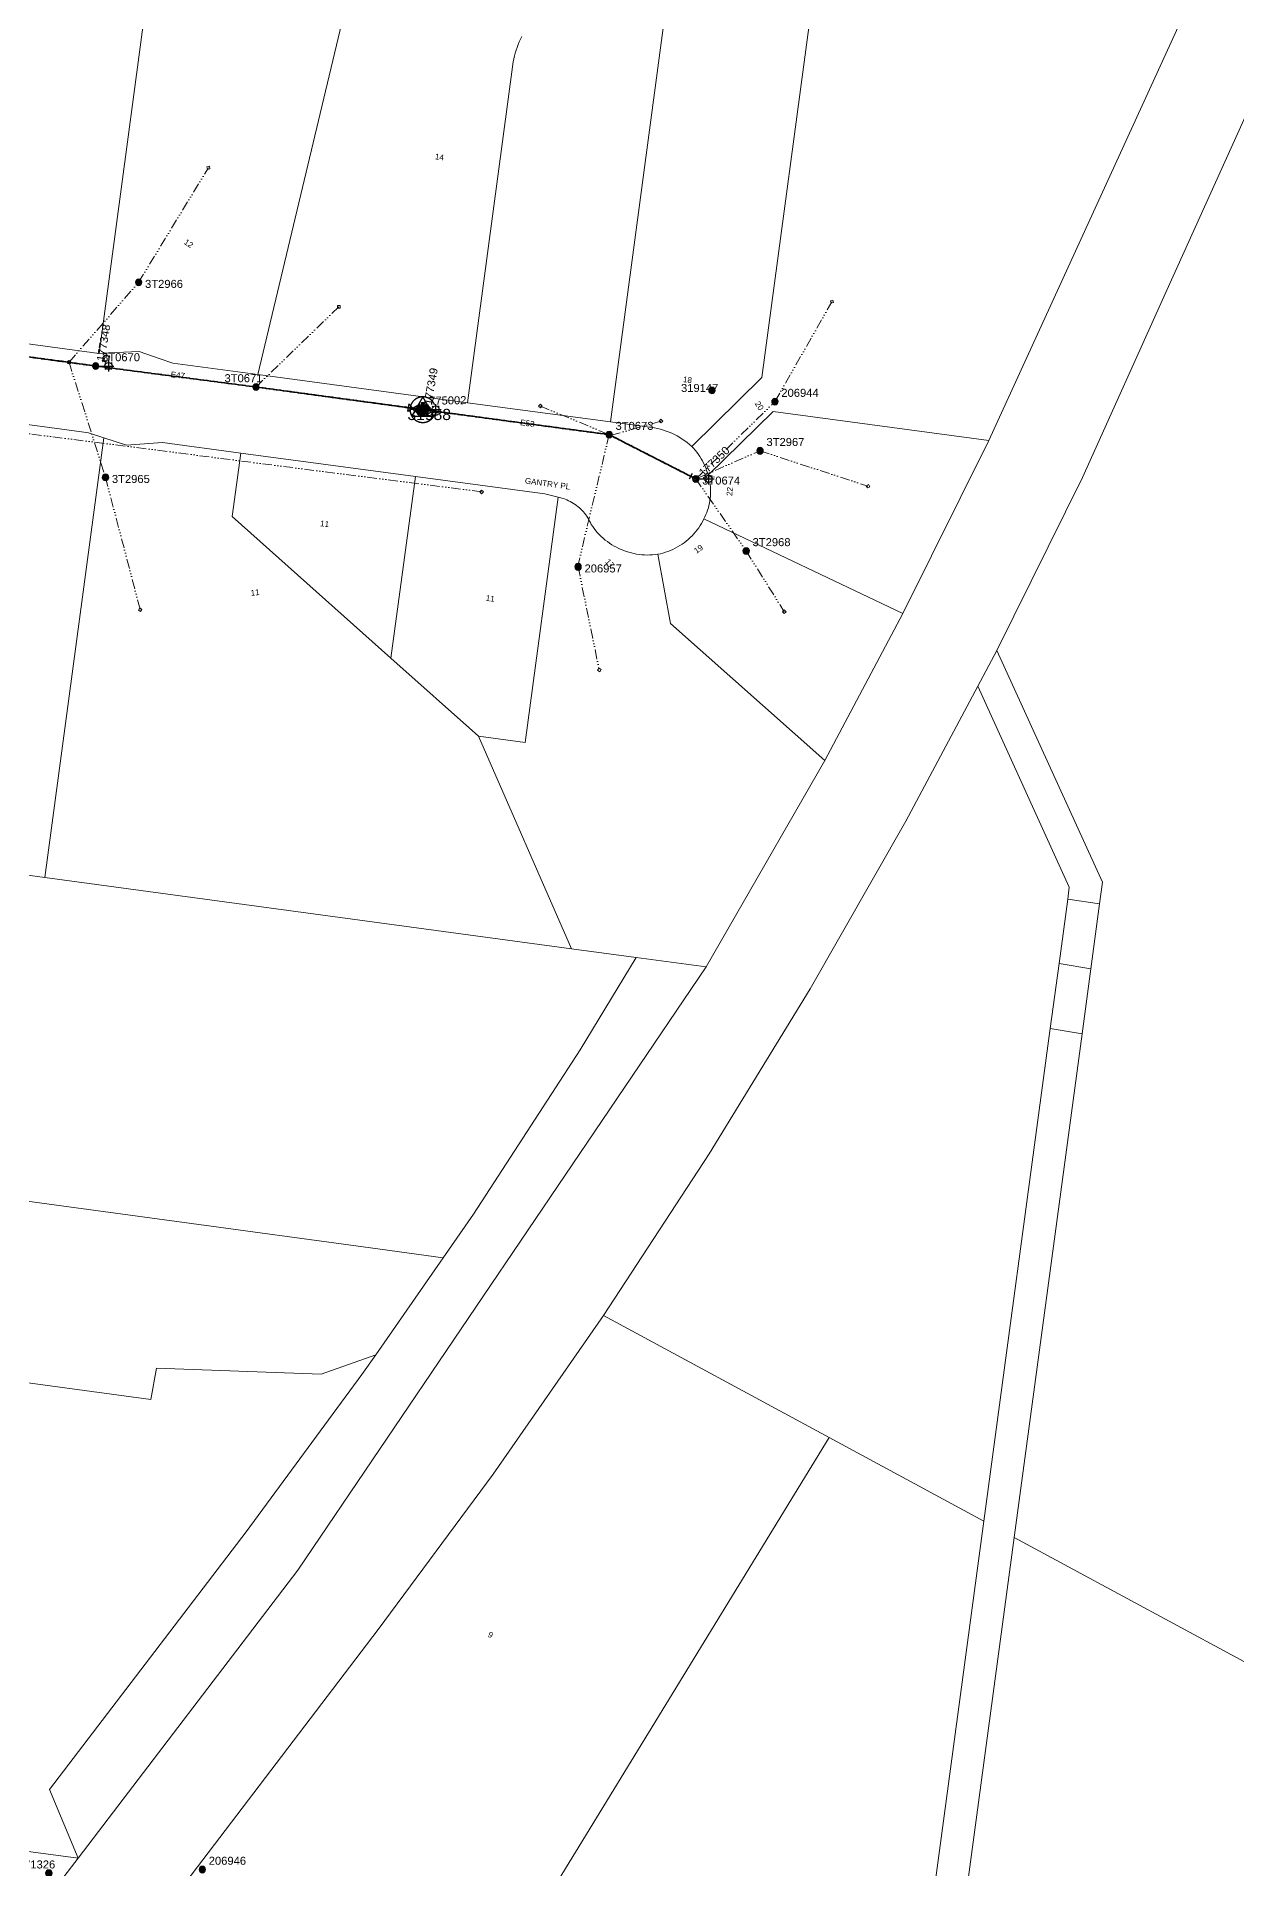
# Model space of a CAD drawing. Header units: metres. Extents: x 267072 to 270320, y 6186424 to 6191197.
# Drawn here: x 268326 to 268700, y 6187439 to 6188011 of the extents above; entities that cross this region are included whole.
import ezdxf
from ezdxf.enums import TextEntityAlignment as Align

# ---------------------------------------------------------------- set-up
doc = ezdxf.new("R2010")
doc.units = ezdxf.units.M
doc.linetypes.add('Cable Exist OH', pattern=[1, 1, 0])
doc.linetypes.add('PHANTOMX2', pattern=[6.6, 3, -0.75, 0.2, -0.75, 0.2, -0.75, 0.2, -0.75])
doc.layers.get('0').update_dxf_attribs({"color": 6})
for name, color, linetype, lineweight in [('_User_HV_Exist', 1, 'Continuous', 35), ('_User_LV_Exist', 5, 'Continuous', 35), ('Cadastre Land Parcels_SP_EXT', 118, 'Continuous', 15), ('Cadastre Roads_SP_EXT', 218, 'Continuous', 15), ('Mains_HV_EXT', 13, 'Continuous', 25), ('Mains_LV_EXT', 163, 'Continuous', 25), ('Mains_SL_EXT', 131, 'Continuous', 25), ('Services_SP_EXT', 42, 'PHANTOMX2', 20)]:
    doc.layers.add(name, color=color, linetype=linetype, lineweight=lineweight)
for name, color, linetype in [('Equip_LV_EXT', 7, 'Continuous'), ('Equip_SP_LV_EXT', 7, 'Continuous'), ('Equip_SP_SL_EXT', 7, 'Continuous'), ('Sub_SP_TR_HV_LV_EXT', 7, 'Continuous'), ('SupportsOH_SP_TR_HV_LV_SL_EXT', 7, 'Continuous')]:
    doc.layers.add(name, color=color, linetype=linetype)
doc.styles.add('iecARIAL', font='arial.ttf', dxfattribs={"height": 2})
doc.styles.add('POLE_LABEL', font='arial.ttf', dxfattribs={"height": 2})
doc.styles.add('SL_LABEL', font='arial.ttf', dxfattribs={"height": 2})
doc.styles.get("Standard").update_dxf_attribs({"font": 'arial.ttf'})

# ---------------------------------------------------------------- blocks, each defined once
blk = doc.blocks.new('SUB_POLE_EXT')
at = {"flags": 128}
for points in [[(-0.05, 4), (-0.15, 4), (-0.25, 3.99), (-0.34, 3.99), (-0.44, 3.98), (-0.54, 3.96), (-0.64, 3.95), (-0.73, 3.93), (-0.83, 3.91), (-0.92, 3.89), (-1.02, 3.87), (-1.11, 3.84), (-1.21, 3.81), (-1.3, 3.78), (-1.39, 3.75), (-1.49, 3.71), (-1.58, 3.68), (-1.67, 3.64), (-1.75, 3.59), (-1.84, 3.55), (-1.93, 3.5), (-2.01, 3.46), (-2.1, 3.41), (-2.18, 3.35), (-2.26, 3.3), (-2.34, 3.24), (-2.42, 3.18), (-2.5, 3.12), (-2.58, 3.06), (-2.65, 3), (-2.72, 2.93), (-2.79, 2.86), (-2.86, 2.79), (-2.93, 2.72), (-3, 2.65), (-3.06, 2.58), (-3.12, 2.5), (-3.18, 2.42), (-3.24, 2.34), (-3.3, 2.26), (-3.35, 2.18), (-3.41, 2.1), (-3.46, 2.01), (-3.5, 1.93), (-3.55, 1.84), (-3.59, 1.75), (-3.64, 1.67), (-3.68, 1.58), (-3.71, 1.49), (-3.75, 1.39), (-3.78, 1.3), (-3.81, 1.21), (-3.84, 1.11), (-3.87, 1.02), (-3.89, 0.92), (-3.91, 0.83), (-3.93, 0.73), (-3.95, 0.64), (-3.96, 0.54), (-3.98, 0.44), (-3.99, 0.34), (-3.99, 0.25), (-4, 0.15), (-4, 0.05), (-4, -0.05), (-4, -0.15), (-3.99, -0.25), (-3.99, -0.34), (-3.98, -0.44), (-3.96, -0.54), (-3.95, -0.64), (-3.93, -0.73), (-3.91, -0.83), (-3.89, -0.92), (-3.87, -1.02), (-3.84, -1.11), (-3.81, -1.21), (-3.78, -1.3), (-3.75, -1.39), (-3.71, -1.49), (-3.68, -1.58), (-3.64, -1.67), (-3.59, -1.75), (-3.55, -1.84), (-3.5, -1.93), (-3.46, -2.01), (-3.41, -2.1), (-3.35, -2.18), (-3.3, -2.26), (-3.24, -2.34), (-3.18, -2.42), (-3.12, -2.5), (-3.06, -2.58), (-3, -2.65), (-2.93, -2.72), (-2.86, -2.79), (-2.79, -2.86), (-2.72, -2.93), (-2.65, -3), (-2.58, -3.06), (-2.5, -3.12), (-2.42, -3.18), (-2.34, -3.24), (-2.26, -3.3), (-2.18, -3.35), (-2.1, -3.41), (-2.01, -3.46), (-1.93, -3.5), (-1.84, -3.55), (-1.75, -3.59), (-1.67, -3.64), (-1.58, -3.68), (-1.49, -3.71), (-1.39, -3.75), (-1.3, -3.78), (-1.21, -3.81), (-1.11, -3.84), (-1.02, -3.87), (-0.92, -3.89), (-0.83, -3.91), (-0.73, -3.93), (-0.64, -3.95), (-0.54, -3.96), (-0.44, -3.98), (-0.34, -3.99), (-0.25, -3.99), (-0.15, -4), (-0.05, -4), (0.05, -4), (0.15, -4), (0.25, -3.99), (0.34, -3.99), (0.44, -3.98), (0.54, -3.96), (0.64, -3.95), (0.73, -3.93), (0.83, -3.91), (0.92, -3.89), (1.02, -3.87), (1.11, -3.84), (1.21, -3.81), (1.3, -3.78), (1.39, -3.75), (1.49, -3.71), (1.58, -3.68), (1.67, -3.64), (1.75, -3.59), (1.84, -3.55), (1.93, -3.5), (2.01, -3.46), (2.1, -3.41), (2.18, -3.35), (2.26, -3.3), (2.34, -3.24), (2.42, -3.18), (2.5, -3.12), (2.58, -3.06), (2.65, -3), (2.72, -2.93), (2.79, -2.86), (2.86, -2.79), (2.93, -2.72), (3, -2.65), (3.06, -2.58), (3.12, -2.5), (3.18, -2.42), (3.24, -2.34), (3.3, -2.26), (3.35, -2.18), (3.41, -2.1), (3.46, -2.01), (3.5, -1.93), (3.55, -1.84), (3.59, -1.75), (3.64, -1.67), (3.68, -1.58), (3.71, -1.49), (3.75, -1.39), (3.78, -1.3), (3.81, -1.21), (3.84, -1.11), (3.87, -1.02), (3.89, -0.92), (3.91, -0.83), (3.93, -0.73), (3.95, -0.64), (3.96, -0.54), (3.98, -0.44), (3.99, -0.34), (3.99, -0.25), (4, -0.15), (4, -0.05), (4, 0.05), (4, 0.15), (3.99, 0.25), (3.99, 0.34), (3.98, 0.44), (3.96, 0.54), (3.95, 0.64), (3.93, 0.73), (3.91, 0.83), (3.89, 0.92), (3.87, 1.02), (3.84, 1.11), (3.81, 1.21), (3.78, 1.3), (3.75, 1.39), (3.71, 1.49), (3.68, 1.58), (3.64, 1.67), (3.59, 1.75), (3.55, 1.84), (3.5, 1.93), (3.46, 2.01), (3.41, 2.1), (3.35, 2.18), (3.3, 2.26), (3.24, 2.34), (3.18, 2.42), (3.12, 2.5), (3.06, 2.58), (3, 2.65), (2.93, 2.72), (2.86, 2.79), (2.79, 2.86), (2.72, 2.93), (2.65, 3), (2.58, 3.06), (2.5, 3.12), (2.42, 3.18), (2.34, 3.24), (2.26, 3.3), (2.18, 3.35), (2.1, 3.41), (2.01, 3.46), (1.93, 3.5), (1.84, 3.55), (1.75, 3.59), (1.67, 3.64), (1.58, 3.68), (1.49, 3.71), (1.39, 3.75), (1.3, 3.78), (1.21, 3.81), (1.11, 3.84), (1.02, 3.87), (0.92, 3.89), (0.83, 3.91), (0.73, 3.93), (0.64, 3.95), (0.54, 3.96), (0.44, 3.98), (0.34, 3.99), (0.25, 3.99), (0.15, 4), (0.05, 4)], [(0, 4), (-3.46, -2), (3.46, -2)]]:
    blk.add_lwpolyline(points, close=True, dxfattribs=at)
at = {"flags": 8}
blk.add_attdef('ASSET_NUM', text='', height=2.5, dxfattribs=at).set_placement((0, 7), align=Align.MIDDLE_CENTER)
for tag, flags, p in [('STREET_CODE', 9, (-1.38, 1.45)), ('NO_PHASES', 9, (-1.38, 1.05)), ('OPERATED_BY', 9, (-1.38, 0.65)), ('MAINTAINED_BY', 9, (-1.38, 0.45)), ('ORIENTATION', 9, (-1.38, 0.25)), ('OWNED_BY', 9, (-1.38, 0.05)), ('CONSTRUCTED_VOLTAGE', 9, (-1.13, 0.75)), ('OPERATING_VOLTAGE', 9, (-1.13, 0.35)), ('STATE', 9, (-1.38, -0.35)), ('USAGE', 9, (-1.38, -0.75)), ('LEGEND', 9, (-1.38, -0.95)), ('SUBURB', 9, (-1.38, -1.15)), ('STREETNAME', 9, (-1.38, -1.35)), ('LOCATION', 9, (-1.38, -1.55)), ('NOTES', 9, (-1.38, -1.75)), ('Z', 1, (-1.38, -1.95)), ('SECONDARY_VOLTAGE', 9, (-1.13, -0.65)), ('SUBSTATION_TYPE', 9, (-1.13, -1.05))]:
    blk.add_attdef(tag, text='', height=0.1, dxfattribs=dict(flags=flags)).set_placement(p, align=Align.MIDDLE_LEFT)
blk = doc.blocks.new('LV_OH_LINKS_OPEN_EXT')
for p, q in [((-0.17, 4.97), (-0.17, 5.46)), ((-0.17, 3), (-0.17, 2.5)), ((0.17, 4.97), (0.17, 5.46)), ((0.17, 3), (0.17, 2.5))]:
    blk.add_line(p, q)
blk.add_lwpolyline([(0, 2.99, 1), (0, 4.98, 1)], format="xyb", close=True)
at = {"flags": 9}
for tag, p in [('ACTUAL_STATUS', (0, 0)), ('CONSTRUCTED_VOLTAGE', (0, -0.2)), ('OPERATING_VOLTAGE', (0, -0.6)), ('ORIENTATION', (0, -0.8)), ('OWNED_BY', (0, -1)), ('STATE', (0, -1.2)), ('SWITCH_TYPE', (0, -1.4)), ('NO_PHASES', (0, -0.4)), ('USAGE', (0, -1.6)), ('LEGEND', (0, -1.8)), ('NOTES', (0, -2))]:
    blk.add_attdef(tag, text='', height=0.2, dxfattribs=at).set_placement(p, align=Align.MIDDLE_LEFT)
at = {"flags": 1}
blk.add_attdef('Z', (0, 0), '', height=0.2, dxfattribs=at)
blk = doc.blocks.new('LV_OH_LINKS_DISTFUSE_EXT')
for p, q in [((0, 0), (0.96, 0)), ((3.84, 0), (4.8, 0))]:
    blk.add_line(p, q)
blk.add_lwpolyline([(3.84, -1.2), (3.84, 1.2), (0.96, -1.2), (0.96, 1.2)], close=True)
at = {"flags": 9}
for tag, p in [('ACTUAL_STATUS', (0, 0)), ('CONSTRUCTED_VOLTAGE', (0, -0.2)), ('OPERATING_VOLTAGE', (0, -0.6)), ('ORIENTATION', (0, -0.8)), ('OWNED_BY', (0, -1)), ('STATE', (0, -1.2)), ('SWITCH_TYPE', (0, -1.4)), ('NO_PHASES', (0, -0.4)), ('USAGE', (0, -1.6)), ('NOTES', (0, -1.8))]:
    blk.add_attdef(tag, text='', height=0.2, dxfattribs=at).set_placement(p, align=Align.MIDDLE_LEFT)
at = {"flags": 1}
blk.add_attdef('Z', (0, 0), '', height=0.2, dxfattribs=at)
blk = doc.blocks.new('SL_LANTERN_EXT')
at = {"flags": 9}
for tag, p in [('LRATECODE', (-7.4, 0)), ('LOUTREACHVOCAB', (-7.2, 0)), ('LOUTREACH', (-7, 0)), ('LANTNUMBER', (-6.6, 0)), ('LNEW', (-6.4, 0)), ('LMASTVOCAB', (-6.2, 0)), ('LMAST', (-6, 0)), ('LLAMPVOCAB', (-5.8, 0)), ('LLAMP', (-5.6, 0)), ('LEXIST', (-5.4, 0)), ('LCHARGE3PERCENT', (-5.2, 0)), ('LCHARGE3', (-5, 0)), ('LCHARGE2PERCENT', (-4.8, 0)), ('LCHARGE2', (-4.6, 0)), ('LCHARGE1PERCENT', (-4.4, 0)), ('LCHARGE1', (-4.2, 0)), ('LCATEGORY', (-4, 0)), ('LBRACKETVOCAB', (-3.8, 0)), ('LBRACKET', (-3.6, 0)), ('LKINGHEIGHT', (-3.4, 0)), ('CREPLACE', (-3.2, 0)), ('CREMOVE', (-3, 0)), ('CNUMBER', (-2.8, 0)), ('CNEW', (-2.6, 0)), ('CEXIST', (-2.4, 0)), ('USAGE', (-2.2, 0)), ('STATE', (-2, 0)), ('OWNED_BY', (-1.8, 0)), ('ORIENTATION', (-1.6, 0)), ('OPERATING_VOLTAGE', (-1.4, 0)), ('NO_PHASES', (-1.2, 0)), ('LANTERN_TYPE', (-1, 0)), ('LANTERN_PURPOSE', (-0.8, 0)), ('CONTROL_TYPE', (-0.6, 0))]:
    blk.add_attdef(tag, text='', height=0.001, rotation=270, dxfattribs=at).set_placement(p, align=Align.MIDDLE_LEFT)
for tag, p in [('LREMOVE', (0, -7.6)), ('LREPLACE', (0, -7.8)), ('LTYPE', (0, -8)), ('LTYPEVOCAB', (0, -8.2)), ('LEGEND', (0, -8.4)), ('SUBURB', (0, -8.6)), ('STREETNAME', (0, -8.8)), ('LOCATION', (0, -9)), ('NOTES', (0, -9.2)), ('MAINTAINED_BY', (0, -9.86))]:
    blk.add_attdef(tag, text='', height=0.001, dxfattribs=at).set_placement(p, align=Align.MIDDLE_LEFT)
blk.add_attdef('OPERATED_BY', (0, -9.61), '', height=0.001, dxfattribs=at)
blk.add_wipeout([(5.69, 0), (5.06, -1.06), (4, -1.69), (2.94, -1.06), (2.31, 0), (2.94, 1.06), (4, 1.69), (5.06, 1.06)])
for p, q in [((0, 0), (4, 0)), ((2.94, 1.06), (3.2, 0.8)), ((4, 1.69), (4, 0)), ((5.06, 1.06), (4.8, 0.8)), ((2.94, -1.06), (3.2, -0.8)), ((4, 0), (5.69, 0)), ((4, 0), (4, -1.69)), ((5.06, -1.06), (4.8, -0.8))]:
    blk.add_line(p, q)
blk.add_circle((4, 0), 1.12)
blk.add_attdef('CONSTRUCTED_VOLTAGE', text='', height=0.001, rotation=270, dxfattribs=at).set_placement((-0.4, 0), align=Align.MIDDLE_LEFT)
at = {"style": 'SL_LABEL', "flags": 9}
blk.add_attdef('STREET_CODE', text='', height=0.001, rotation=270, dxfattribs=at).set_placement((0, 0), align=Align.MIDDLE_LEFT)
at = {"flags": 1}
blk.add_attdef('Z', (0, 0), '', height=0.001, rotation=270, dxfattribs=at)
at = {"width": 0.9}
blk.add_attdef('LNUMBER', text='', height=1, dxfattribs=at).set_placement((7, -1), align=Align.MIDDLE_LEFT)
blk = doc.blocks.new('SL_NIGHTWATCH_EXT')
at = {"lineweight": 40}
h = blk.add_hatch(color=256, dxfattribs=at)
h.paths.add_polyline_path([(0.39, 1.96, 0.098491), (-0.39, 1.96), (-0.2, 0.98, -0.098491), (0.19, 0.98)])
h.paths.add_polyline_path([(0.55, 0.83, -0.098491), (0.83, 0.56), (1.66, 1.11, 0.098491), (1.11, 1.66)])
h.paths.add_polyline_path([(0.98, 0.2, -0.098491), (0.98, -0.19), (1.96, -0.39, 0.098491), (1.96, 0.39)])
h.paths.add_polyline_path([(0.83, -0.55, -0.098491), (0.56, -0.83), (1.11, -1.66, 0.098491), (1.66, -1.11)])
h.paths.add_polyline_path([(0.2, -0.98, -0.098491), (-0.19, -0.98), (-0.39, -1.96, 0.098491), (0.39, -1.96)])
h.paths.add_polyline_path([(-0.55, -0.83, -0.098491), (-0.83, -0.56), (-1.66, -1.11, 0.098491), (-1.11, -1.66)])
h.paths.add_polyline_path([(-1.96, 0.39, 0.098491), (-1.96, -0.39), (-0.98, -0.2, -0.098491), (-0.98, 0.19)])
h.paths.add_polyline_path([(-1.11, 1.66, 0.098491), (-1.66, 1.11), (-0.83, 0.55, -0.098491), (-0.56, 0.83)])
for p, q in [((-1.16, 1.63), (-1.16, 1.63, 0)), ((-1.1, 1.64), (-1.1, 1.64, 0)), ((1.08, 1.63), (1.08, 1.63, 0)), ((-0.86, -0.57), (-0.86, -0.57, 0)), ((0.82, -0.57), (0.82, -0.57, 0)), ((1.13, -1.65), (1.13, -1.65, 0)), ((1.96, -0.37), (1.96, -0.37, 0))]:
    blk.add_line(p, q, dxfattribs=at)
for points in [[(-0.98, 0.19, 0.098491), (-0.98, -0.2), (-1.96, -0.39, -0.098491), (-1.96, 0.39)], [(-0.56, 0.83, 0.098491), (-0.83, 0.55), (-1.66, 1.11, -0.098491), (-1.11, 1.66)], [(-0.2, 0.98, -0.098491), (0.19, 0.98), (0.39, 1.96, 0.098491), (-0.39, 1.96)], [(0.83, 0.56), (1.66, 1.11, 0.098491), (1.11, 1.66), (0.55, 0.83, -0.098491)], [(0.98, -0.19), (1.96, -0.39, 0.098491), (1.96, 0.39), (0.98, 0.2, -0.098491)], [(-0.83, -0.56, 0.098491), (-0.55, -0.83), (-1.11, -1.66, -0.098491), (-1.66, -1.11)], [(0.2, -0.98), (0.39, -1.96, -0.098491), (-0.39, -1.96), (-0.19, -0.98, 0.098491)], [(0.56, -0.83), (1.11, -1.66, 0.098491), (1.66, -1.11), (0.83, -0.55, -0.098491)]]:
    blk.add_lwpolyline(points, format="xyb", close=True, dxfattribs=at)
blk.add_circle((0, 0), 1, dxfattribs=at)
blk = doc.blocks.new('CCP_EXT')
blk.add_wipeout([(0, 0.57), (0.57, 0), (0, -0.57), (-0.57, 0)])
blk.add_lwpolyline([(-0.57, 0), (0, 0.57), (0.57, 0), (0, -0.57), (-0.57, 0)])
at = {"flags": 1}
blk.add_attdef('Z', (0, 0), '', height=0.2, dxfattribs=at)
at = {"flags": 9}
for tag, p in [('CCP_TYPE', (0, 0)), ('CONSTRUCTED_VOLTAGE', (0, -0.2)), ('OPERATING_VOLTAGE', (0, -0.6)), ('ORIENTATION', (0, -0.8)), ('OWNED_BY', (0, -1)), ('STATE', (0, -1.8)), ('NO_PHASES', (0, -0.4)), ('USAGE', (0, -1.2)), ('LEGEND', (0, -1.4)), ('LIFE_SUPPORT', (0, -1.6)), ('NOTES', (0, -2))]:
    blk.add_attdef(tag, text='', height=0.2, dxfattribs=at).set_placement(p, align=Align.MIDDLE_LEFT)
blk = doc.blocks.new('POLE_EXT')
blk.add_hatch(color=256).paths.add_polyline_path([(-1, 0, 1), (1, 0, 1)])
blk.add_lwpolyline([(-1, 0, 1), (1, 0, 1)], format="xyb", close=True)
at = {"flags": 8}
blk.add_attdef('pNumber', text='', height=2, dxfattribs=at).set_placement((2.5, 2.5), align=Align.MIDDLE_CENTER)
at = {"style": 'POLE_LABEL', "flags": 9}
for tag, p in [('STRUCTURE_PLANT_NUMBER', (1.35, 0.03)), ('STREET_CODE', (1.35, -0.2))]:
    blk.add_attdef(tag, text='', height=0.2, dxfattribs=at).set_placement(p, align=Align.MIDDLE_LEFT)
at = {"flags": 9}
for tag, p in [('OWNED_BY', (1.35, -0.4)), ('SPECIAL_USE', (1.35, -0.8)), ('STATE', (1.35, -1)), ('cLV', (1.35, -1.4)), ('hDepth', (1.35, -1.6)), ('hDia', (1.35, -1.8)), ('cHV', (1.35, -2)), ('cLinedev', (1.35, -3.4)), ('pExisting', (1.35, -3.8)), ('pFooting', (1.35, -4.4)), ('pNew', (1.35, -4.6)), ('pRelocate', (1.35, -5)), ('pRemove', (1.35, -5.2)), ('pReplace', (1.35, -5.4)), ('pStay', (1.35, -5.6)), ('pType', (1.35, -5.8)), ('PARENT', (1.35, -0.6)), ('USAGE', (1.35, -1.2)), ('LBRACKET', (1.35, -2.2)), ('LExisting', (1.35, -2.4)), ('LANTNUMBER', (1.35, -2.6)), ('LOther', (1.35, -2.8)), ('LRemove', (1.35, -3)), ('LEGEND', (1.35, -3.2)), ('LOCATION', (1.35, -3.6)), ('PFNUMBER', (1.35, -4)), ('NEWPFNUMBER', (1.35, -4.2)), ('cspan', (1.35, -6)), ('STREETNAME', (1.35, -6.2)), ('SUBURB', (1.35, -6.4)), ('OPERATED_BY', (1.36, -7.01)), ('NOTES', (1.35, -6.6)), ('MAINTAINED_BY', (1.36, -6.81))]:
    blk.add_attdef(tag, text='', height=0.2, dxfattribs=at).set_placement(p, align=Align.MIDDLE_LEFT)
at = {"flags": 1}
blk.add_attdef('Z', (1.35, -7.33), '', height=0.2, dxfattribs=at)
blk = doc.blocks.new('End Shackle_EXT')
blk.add_wipeout([(0, 0.25), (1.81, 0.25), (1.82, -0.25), (0, -0.25)])
blk.add_line((1.81, -1), (1.81, 1))
at = {"flags": 1}
blk.add_attdef('Z', (0, 0), '', height=0.2, dxfattribs=at)
at = {"flags": 9}
for tag, p in [('CONNECTOR_TYPE', (0, 0)), ('CONSTRUCTED_VOLTAGE', (0, -0.2)), ('OPERATING_VOLTAGE', (0, -0.6)), ('ORIENTATION', (0, -0.8)), ('OWNED_BY', (0, -1)), ('STATE', (0, -1.2)), ('NO_PHASES', (0, -0.4)), ('USAGE', (0, -1.4)), ('NOTES', (0, -1.6))]:
    blk.add_attdef(tag, text='', height=0.2, dxfattribs=at).set_placement(p, align=Align.MIDDLE_LEFT)
blk = doc.blocks.new('CONNECTOR_NODE_EXT')
h = blk.add_hatch(color=256)
edge = h.paths.add_edge_path()
edge.add_arc((0, 0), 0.5, 0, 360)
blk.add_circle((0, 0), 0.5)
at = {"flags": 1}
blk.add_attdef('Z', (0, 0), '', height=0.2, dxfattribs=at)
at = {"flags": 9}
for tag, p in [('CONNECTOR_TYPE', (0, 0)), ('CONSTRUCTED_VOLTAGE', (0, -0.2)), ('OPERATING_VOLTAGE', (0, -0.6)), ('ORIENTATION', (0, -0.8)), ('SUBTYPE', (0, -1)), ('NO_PHASES', (0, -0.4)), ('USAGE', (0, -1.2)), ('NOTES', (0, -1.4))]:
    blk.add_attdef(tag, text='', height=0.2, dxfattribs=at).set_placement(p, align=Align.MIDDLE_LEFT)

msp = doc.modelspace()

# ---------------------------------------------------------------- linework, layer by layer
at = {"layer": '_User_LV_Exist', "linetype": 'Cable Exist OH'}
msp.add_lwpolyline([(268290.0959, 6187915.6014), (268335.8465, 6187909.4978)], dxfattribs=at)
at = {"layer": 'Cadastre Land Parcels_SP_EXT', "linetype": 'Continuous'}
for points in [[(268364.9174, 6188059.312), (268310.4224, 6188066.8087), (268290.6893, 6187919.5903), (268345.2119, 6187912.2774), (268364.9174, 6188059.312)], [(268429.3201, 6188050.4546), (268364.9174, 6188059.312), (268345.2119, 6187912.2774), (268348.1377, 6187912.418), (268357.7, 6187912.8778), (268363.9717, 6187910.6918), (268368.3064, 6187909.1819), (268394.7801, 6187905.631), (268429.3201, 6188050.4546)], [(268552.1775, 6187904.7079), (268569.1239, 6188031.227), (268524.5373, 6188037.3595), (268504.9158, 6187890.8579), (268518.7007, 6187889.0089), (268519.6206, 6187888.8149), (268520.5324, 6187888.5849), (268521.4352, 6187888.3198), (268522.3249, 6187888.0186), (268523.2039, 6187887.6832), (268524.0672, 6187887.3127), (268524.9166, 6187886.909), (268525.7477, 6187886.473), (268526.5608, 6187886.0037), (268527.3539, 6187885.504), (268528.1274, 6187884.9721), (268528.8775, 6187884.4117), (268529.6053, 6187883.8209), (268530.3075, 6187883.2035), (268552.1775, 6187904.7079)], [(268682.8795, 6188015.6503), (268569.1239, 6188031.227), (268552.1775, 6187904.7079), (268530.3075, 6187883.2035), (268530.863, 6187882.6135), (268531.3943, 6187882.0028), (268531.8998, 6187881.3706), (268532.3809, 6187880.721), (268532.8328, 6187880.0527), (268533.258, 6187879.3668), (268533.6539, 6187878.6663), (268534.0221, 6187877.9491), (268534.3601, 6187877.2202), (268534.6687, 6187876.4788), (268534.9464, 6187875.7245), (268535.1929, 6187874.9616), (268535.4084, 6187874.1899), (268555.6855, 6187894.1363), (268623.1044, 6187885.1029), (268682.8795, 6188015.6503)], [(268346.7403, 6187885.9147), (268341.9052, 6187887.4887), (268339.6998, 6187887.7841), (268287.3861, 6187894.8016), (268268.8471, 6187756.6488), (268328.3044, 6187748.5884), (268346.7403, 6187885.9147)], [(268623.1044, 6187885.1029), (268555.6855, 6187894.1363), (268535.4084, 6187874.1899), (268535.6082, 6187873.4765), (268535.7803, 6187872.7574), (268535.9229, 6187872.0307), (268536.0351, 6187871.3013), (268536.116, 6187870.566), (268536.1681, 6187869.8301), (268536.1897, 6187869.0933), (268536.1808, 6187868.3558), (268536.1406, 6187867.6196), (268536.0707, 6187866.8856), (268535.9701, 6187866.1568), (268535.8405, 6187865.4322), (268535.6802, 6187864.7139), (268535.4901, 6187864.0027), (268535.2719, 6187863.2998), (268535.0245, 6187862.6061), (268534.748, 6187861.9238), (268534.4431, 6187861.2525), (268534.1107, 6187860.5955), (268596.2539, 6187831.0657), (268623.1044, 6187885.1029)], [(268346.7403, 6187885.9147), (268328.3044, 6187748.5884), (268492.8019, 6187726.2897), (268463.6846, 6187792.7191), (268436.3845, 6187817.0726), (268386.8243, 6187861.2845), (268389.488, 6187881.1073), (268364.9979, 6187884.3931), (268363.5708, 6187884.2949), (268353.793, 6187883.6198), (268346.7403, 6187885.9147)], [(268444.0069, 6187873.7949), (268389.488, 6187881.1073), (268386.8243, 6187861.2845), (268436.3845, 6187817.0726), (268444.0069, 6187873.7949)], [(268488.555, 6187867.3664), (268484.4307, 6187868.3731), (268444.0069, 6187873.7949), (268436.3845, 6187817.0726), (268463.6846, 6187792.7191), (268478.256, 6187790.7604), (268488.555, 6187867.3664)], [(268516.3884, 6187849.2801), (268515.5567, 6187849.3042), (268514.7259, 6187849.3601), (268513.8985, 6187849.449), (268513.075, 6187849.5718), (268512.2558, 6187849.7256), (268511.4432, 6187849.9123), (268510.6388, 6187850.1321), (268509.8437, 6187850.3799), (268509.0592, 6187850.6619), (268508.2864, 6187850.9719), (268507.5277, 6187851.3142), (268506.7821, 6187851.6858), (268506.0516, 6187852.0855), (268505.3394, 6187852.5134), (268504.6438, 6187852.9688), (268503.968, 6187853.4524), (268503.3115, 6187853.9614), (268502.6765, 6187854.4958), (268502.0649, 6187855.0537), (268501.4749, 6187855.636), (268500.91, 6187856.2408), (268500.3701, 6187856.8661), (268499.856, 6187857.5139), (268499.3687, 6187858.1794), (268498.909, 6187858.8634), (268498.6766, 6187859.39), (268498.4221, 6187859.907), (268498.1466, 6187860.4125), (268497.8506, 6187860.9086), (268497.5335, 6187861.3922), (268497.1978, 6187861.8624), (268496.8426, 6187862.3192), (268496.4689, 6187862.7606), (268496.0765, 6187863.1886), (268495.6672, 6187863.5994), (268495.2419, 6187863.9946), (268494.8005, 6187864.3727), (268494.3438, 6187864.7335), (268493.8721, 6187865.074), (268493.3875, 6187865.3972), (268492.8902, 6187865.6992), (268492.381, 6187865.983), (268491.8609, 6187866.2447), (268491.3297, 6187866.4862), (268490.79, 6187866.7066), (268490.2418, 6187866.9049), (268489.6858, 6187867.0811), (268489.1238, 6187867.2342), (268488.555, 6187867.3664), (268478.256, 6187790.7604), (268463.6846, 6187792.7191), (268492.8019, 6187726.2897), (268512.9584, 6187723.5575), (268534.7635, 6187720.6006), (268571.8926, 6187785.1176), (268523.714, 6187827.887), (268519.701, 6187849.5138), (268518.8776, 6187849.4057), (268518.0508, 6187849.3324), (268517.22, 6187849.2889), (268516.3884, 6187849.2801)], [(268596.2539, 6187831.0657), (268534.1107, 6187860.5955), (268533.7471, 6187859.8682), (268533.3533, 6187859.1579), (268532.9295, 6187858.4629), (268532.4789, 6187857.7861), (268531.9989, 6187857.1274), (268531.4929, 6187856.489), (268530.96, 6187855.8709), (268530.4026, 6187855.2749), (268529.82, 6187854.7023), (268529.2145, 6187854.1529), (268528.5862, 6187853.6279), (268527.9365, 6187853.1282), (268527.2673, 6187852.6569), (268526.5776, 6187852.2079), (268525.8707, 6187851.7903), (268525.1458, 6187851.4003), (268524.4054, 6187851.0395), (268523.6501, 6187850.7084), (268522.8826, 6187850.4067), (268522.102, 6187850.1366), (268521.3115, 6187849.897), (268520.5096, 6187849.689), (268519.701, 6187849.5138), (268523.714, 6187827.887), (268571.8926, 6187785.1176), (268596.2539, 6187831.0657)], [(268658.5674, 6187747.0976), (268625.5444, 6187819.4566), (268619.5927, 6187808.2778), (268648.2133, 6187745.5668), (268647.7004, 6187741.7583), (268657.6537, 6187740.3083), (268658.5674, 6187747.0976)], [(268642.2724, 6187701.4238), (268644.9975, 6187721.6709), (268647.7004, 6187741.7583), (268648.2133, 6187745.5668), (268619.5927, 6187808.2778), (268597.1803, 6187766.1798), (268567.2437, 6187713.7592), (268535.7852, 6187662.2488), (268502.7952, 6187611.7001), (268573.1747, 6187573.6796), (268621.5617, 6187547.5398), (268642.2724, 6187701.4238)], [(268328.3044, 6187748.5884), (268268.8471, 6187756.6488), (268209.3913, 6187764.7078), (268149.9337, 6187772.7684), (268144.5104, 6187732.3291), (268010.6857, 6187750.2753), (268002.7092, 6187690.7976), (268118.9534, 6187675.0373), (268139.359, 6187672.2713), (268259.3028, 6187656.0094), (268280.523, 6187653.1321), (268371.8116, 6187640.7559), (268429.9445, 6187632.8739), (268452.6602, 6187629.7946), (268462.1191, 6187643.4099), (268495.4495, 6187694.6916), (268512.9584, 6187723.5575), (268492.8019, 6187726.2897), (268328.3044, 6187748.5884)], [(268407.2483, 6187532.1612), (268534.7635, 6187720.6006), (268512.9584, 6187723.5575), (268495.4495, 6187694.6916), (268462.1191, 6187643.4099), (268452.6602, 6187629.7946), (268431.645, 6187599.4871), (268427.333, 6187593.269), (268391.1161, 6187544.2104), (268329.7728, 6187463.7189), (268338.7367, 6187442.2274), (268407.2483, 6187532.1612)], [(268654.9195, 6187719.9923), (268644.9975, 6187721.6709), (268642.2724, 6187701.4238), (268652.1851, 6187699.6793), (268654.9195, 6187719.9923)], [(268452.6602, 6187629.7946), (268429.9445, 6187632.8739), (268371.8116, 6187640.7559), (268280.523, 6187653.1321), (268259.3028, 6187656.0094), (268139.359, 6187672.2713), (268118.9534, 6187675.0373), (268002.7092, 6187690.7976), (267997.7532, 6187691.47), (267990.2799, 6187635.8265), (268162.0785, 6187612.5197), (268161.6745, 6187609.5467), (268187.442, 6187606.0506), (268187.8461, 6187609.0236), (268361.388, 6187585.48), (268363.1197, 6187595.3313), (268414.5815, 6187593.3963), (268431.645, 6187599.4871), (268452.6602, 6187629.7946)], [(268161.6745, 6187609.5467), (268162.0785, 6187612.5197), (267990.2799, 6187635.8265), (267970.98, 6187492.1018), (268090.5705, 6187475.8832), (268110.5323, 6187473.1759), (268229.0442, 6187457.1038), (268255.967, 6187453.4532), (268294.4831, 6187448.2296), (268304.6049, 6187446.8568), (268314.5853, 6187445.5035), (268338.7367, 6187442.2274), (268329.7728, 6187463.7189), (268391.1161, 6187544.2104), (268427.333, 6187593.269), (268431.645, 6187599.4871), (268414.5815, 6187593.3963), (268363.1197, 6187595.3313), (268361.388, 6187585.48), (268187.8461, 6187609.0236), (268187.442, 6187606.0506), (268161.6745, 6187609.5467)], [(268573.1747, 6187573.6796), (268502.7952, 6187611.7001), (268468.3404, 6187562.1495), (268432.4115, 6187513.6457), (268367.0143, 6187427.7614), (268454.9878, 6187380.2363), (268573.1747, 6187573.6796)], [(268621.5617, 6187547.5398), (268573.1747, 6187573.6796), (268454.9878, 6187380.2363), (268497.0718, 6187357.5022), (268514.2151, 6187348.2419), (268589.2814, 6187307.6905), (268621.5617, 6187547.5398)], [(268749.7869, 6187478.2683), (268631.0205, 6187542.4311), (268598.7391, 6187302.5818), (268613.5541, 6187294.5778), (268645.3476, 6187286.4475), (268749.7869, 6187478.2683)]]:
    msp.add_lwpolyline(points, close=True, dxfattribs=at)
for points in [[(268429.3201, 6188050.4546), (268394.7801, 6187905.631), (268460.307, 6187896.8413), (268474.5732, 6188003.3515), (268474.745, 6188004.2671), (268474.9483, 6188005.1766), (268475.1848, 6188006.077), (268475.4536, 6188006.9691), (268475.7541, 6188007.8501), (268476.087, 6188008.72), (268476.4507, 6188009.5778), (268476.8452, 6188010.4223), (268477.2698, 6188011.2527)], [(268477.2698, 6188011.2527), (268476.8452, 6188010.4223), (268476.4507, 6188009.5778), (268476.087, 6188008.72), (268475.7541, 6188007.8501), (268475.4536, 6188006.9691), (268475.1848, 6188006.077), (268474.9483, 6188005.1766), (268474.745, 6188004.2671), (268474.5732, 6188003.3515), (268460.307, 6187896.8413), (268504.9158, 6187890.8579), (268524.5373, 6188037.3595)], [(268682.8794, 6188015.6503), (268623.1044, 6187885.1029), (268596.2538, 6187831.0657), (268571.8926, 6187785.1176), (268534.7634, 6187720.6007), (268407.2482, 6187532.1612), (268338.7367, 6187442.2274), (268334.2522, 6187436.3521)], [(268367.0142, 6187427.7614), (268432.4114, 6187513.6457), (268468.3403, 6187562.1495), (268502.7951, 6187611.7001), (268535.7851, 6187662.2489), (268567.2436, 6187713.7592), (268597.1802, 6187766.1799), (268619.5926, 6187808.2778), (268625.5443, 6187819.4567), (268652.2886, 6187873.4981), (268678.6313, 6187932.0305), (268714.4262, 6188011.2048)], [(268714.4262, 6188011.2048), (268678.6314, 6187932.0304), (268652.2887, 6187873.498), (268625.5444, 6187819.4566), (268658.5674, 6187747.0976), (268657.6537, 6187740.3083), (268654.9195, 6187719.9923), (268652.1851, 6187699.6793), (268631.0205, 6187542.4311), (268749.7869, 6187478.2683), (268645.3476, 6187286.4475), (268690.2424, 6187274.9656), (268727.7272, 6187285.8189)]]:
    msp.add_lwpolyline(points, dxfattribs=at)
at = {"layer": 'Mains_LV_EXT', "linetype": 'Cable Exist OH'}
msp.add_lwpolyline([(268290.0959, 6187915.6014), (268335.8465, 6187909.4978)], dxfattribs=at)
at = {"layer": 'Services_SP_EXT'}
msp.add_lwpolyline([(268504.5069, 6187886.8769), (268494.7086, 6187845.7855)], dxfattribs=at)

# ---------------------------------------------------------------- block references
at = {"layer": 'Equip_LV_EXT'}
msp.add_blockref('CONNECTOR_NODE_EXT', (268335.8466, 6187909.4978), dxfattribs=at)
for p, rotation in [((268445.547, 6187894.7854), 171.2188821367858), ((268447.1126, 6187894.5754), 352.8112374102651)]:
    msp.add_blockref('LV_OH_LINKS_DISTFUSE_EXT', p, dxfattribs=dict(at, rotation=rotation))
at = {"layer": 'Equip_SP_LV_EXT', "rotation": 305.4093361901079}
msp.add_blockref('LV_OH_LINKS_OPEN_EXT', (268344.1653, 6187908.3153), dxfattribs=at)
at = {"layer": 'Sub_SP_TR_HV_LV_EXT'}
ref = msp.add_blockref('SUB_POLE_EXT', (268446.3183, 6187894.682), dxfattribs=at)
ref.add_attrib('ASSET_NUM', '31988', dxfattribs={"layer": '0', "height": 3.5}).set_placement((268448.3183, 6187894.932), align=Align.TOP_CENTER)
at = {"layer": 'SupportsOH_SP_TR_HV_LV_SL_EXT'}
ref = msp.add_blockref('POLE_EXT', (268357.587, 6187934.47), dxfattribs=at)
ref.add_attrib('ASSET_NUM', '3T2966', dxfattribs={"layer": '0', "height": 2.5, "style": 'POLE_LABEL'}).set_placement((268359.587, 6187935.22), align=Align.TOP_LEFT)
ref = msp.add_blockref('POLE_EXT', (268394.2471, 6187901.7638), dxfattribs=at)
ref.add_attrib('ASSET_NUM', '3T0671', dxfattribs={"layer": '0', "height": 2.5, "style": 'POLE_LABEL'}).set_placement((268396.2471, 6187902.5138), align=Align.BOTTOM_RIGHT)
ref = msp.add_blockref('POLE_EXT', (268536.608, 6187900.715), dxfattribs=at)
ref.add_attrib('ASSET_NUM', '319147', dxfattribs={"layer": '0', "height": 2.5, "style": 'POLE_LABEL'}).set_placement((268538.608, 6187901.465), align=Align.MIDDLE_RIGHT)
ref = msp.add_blockref('POLE_EXT', (268556.286, 6187897.192), dxfattribs=at)
ref.add_attrib('ASSET_NUM', '206944', dxfattribs={"layer": '0', "height": 2.5, "style": 'POLE_LABEL'}).set_placement((268558.286, 6187897.942), align=Align.BOTTOM_LEFT)
ref = msp.add_blockref('POLE_EXT', (268551.639, 6187881.836), dxfattribs=at)
ref.add_attrib('ASSET_NUM', '3T2967', dxfattribs={"layer": '0', "height": 2.5, "style": 'POLE_LABEL'}).set_placement((268553.639, 6187882.586), align=Align.BOTTOM_LEFT)
ref = msp.add_blockref('POLE_EXT', (268347.234, 6187873.541), dxfattribs=at)
ref.add_attrib('ASSET_NUM', '3T2965', dxfattribs={"layer": '0', "height": 2.5, "style": 'POLE_LABEL'}).set_placement((268349.234, 6187874.291), align=Align.TOP_LEFT)
ref = msp.add_blockref('POLE_EXT', (268547.311, 6187850.548), dxfattribs=at)
ref.add_attrib('ASSET_NUM', '3T2968', dxfattribs={"layer": '0', "height": 2.5, "style": 'POLE_LABEL'}).set_placement((268549.311, 6187851.298), align=Align.BOTTOM_LEFT)
ref = msp.add_blockref('POLE_EXT', (268494.819, 6187845.593), dxfattribs=at)
ref.add_attrib('ASSET_NUM', '206957', dxfattribs={"layer": '0', "height": 2.5, "style": 'POLE_LABEL'}).set_placement((268496.819, 6187846.343), align=Align.TOP_LEFT)
ref = msp.add_blockref('POLE_EXT', (268329.5314, 6187437.5157), dxfattribs=at)
ref.add_attrib('ASSET_NUM', '271326', dxfattribs={"layer": '0', "height": 2.5, "style": 'POLE_LABEL'}).set_placement((268331.5314, 6187438.2657), align=Align.BOTTOM_RIGHT)
ref = msp.add_blockref('POLE_EXT', (268377.4768, 6187438.6685), dxfattribs=at)
ref.add_attrib('ASSET_NUM', '206946', dxfattribs={"layer": '0', "height": 2.5, "style": 'POLE_LABEL'}).set_placement((268379.4768, 6187439.4185), align=Align.BOTTOM_LEFT)

# ---------------------------------------------------------------- texts
at = {"layer": 'Cadastre Land Parcels_SP_EXT'}
for s, rotation, p in [('14', 352.149292, (268450.0152, 6187972.915)), ('12', 326.52417, (268371.5432, 6187946.6056)), ('18', 352.149078, (268527.4808, 6187903.326)), ('20', 302.677612, (268549.9032, 6187896.5971)), ('22', 85.19603, (268542.9236, 6187867.6693)), ('11', 353.276917, (268414.1759, 6187858.3149)), ('19', 35.680447, (268531.7894, 6187849.6208)), ('17', 311.442841, (268503.1431, 6187847.0995)), ('11', 5.906639, (268392.659, 6187836.5284)), ('11', 352.443207, (268465.8862, 6187835.0144)), ('9', 332.238007, (268466.454, 6187511.5287))]:
    msp.add_text(s, height=1.8, rotation=rotation, dxfattribs=at).set_placement(p)
at = {"layer": 'Cadastre Roads_SP_EXT'}
msp.add_text('GANTRY PL', height=1.8, rotation=351.976943, dxfattribs=at).set_placement((268478.1085, 6187871.6822))
at = {"layer": 'Mains_LV_EXT'}
for s, rotation, p in [('E47', 353.628286, (268367.5062, 6187904.8276)), ('E53', 352.239882, (268476.6511, 6187889.8666))]:
    msp.add_text(s, height=1.8, rotation=rotation, dxfattribs=at).set_placement(p)

# ---------------------------------------------------------------- next in the draw order: block references
at = {"layer": 'Equip_SP_SL_EXT'}
ref = msp.add_blockref('SL_LANTERN_EXT', (268344.1654, 6187908.3153), dxfattribs=at)
ref.add_attrib('ASSET_NUM', '177348', dxfattribs={"layer": '0', "height": 2.5, "rotation": 80.636876, "style": 'iecARIAL'}).set_placement((268345.6654, 6187909.8153), align=Align.MIDDLE_LEFT)
ref = msp.add_blockref('SL_LANTERN_EXT', (268446.3252, 6187894.7184), dxfattribs=at)
ref.add_attrib('ASSET_NUM', '177349', dxfattribs={"layer": '0', "height": 2.5, "rotation": 80.226077, "style": 'iecARIAL'}).set_placement((268447.8252, 6187896.2184), align=Align.MIDDLE_LEFT)
ref = msp.add_blockref('SL_LANTERN_EXT', (268531.5758, 6187873.0422), dxfattribs=at)
ref.add_attrib('ASSET_NUM', '177350', dxfattribs={"layer": '0', "height": 2.5, "rotation": 43.592117, "style": 'iecARIAL'}).set_placement((268533.0758, 6187874.5422), align=Align.MIDDLE_LEFT)
at = {"layer": 'Services_SP_EXT'}
for p, rotation in [((268379.38, 6187970.214), 57.52314371749908), ((268420.085, 6187926.835), 44.64296153727666), ((268574.099, 6187928.406), 59.18081065906273), ((268585.331, 6187870.754), 340.6532160634309), ((268358.071, 6187832.179), 283.5205294414611), ((268501.452, 6187813.39), 280.4742037904325)]:
    msp.add_blockref('CCP_EXT', p, dxfattribs=dict(at, rotation=rotation))
for p in [(268483.0477, 6187895.8078), (268520.6924, 6187891.1363), (268464.6723, 6187869.0104), (268559.212, 6187831.573)]:
    msp.add_blockref('CCP_EXT', p, dxfattribs=at)

# ---------------------------------------------------------------- next in the draw order: linework, layer by layer
at = {"layer": '_User_HV_Exist', "linetype": 'Cable Exist OH'}
msp.add_lwpolyline([(268181.2643, 6187930.2015), (268235.6413, 6187922.939), (268290.0959, 6187915.6014), (268344.1653, 6187908.3153), (268394.2471, 6187901.7638), (268446.3183, 6187894.682)], dxfattribs=at)
at = {"layer": '_User_LV_Exist', "linetype": 'Cable Exist OH'}
for points in [[(268335.8465, 6187909.4978), (268344.1653, 6187908.3153)], [(268394.2471, 6187901.7638), (268344.1653, 6187908.3153)], [(268446.3183, 6187894.682), (268394.2471, 6187901.7638)], [(268446.3183, 6187894.682), (268504.507, 6187886.8769)]]:
    msp.add_lwpolyline(points, dxfattribs=at)
at = {"layer": 'Mains_HV_EXT', "linetype": 'Cable Exist OH'}
msp.add_lwpolyline([(268181.2643, 6187930.2015), (268235.6413, 6187922.939), (268290.0959, 6187915.6014), (268344.1653, 6187908.3153), (268394.2471, 6187901.7638), (268446.3183, 6187894.682)], dxfattribs=at)
at = {"layer": 'Mains_LV_EXT', "linetype": 'Cable Exist OH'}
for points in [[(268335.8465, 6187909.4978), (268344.1653, 6187908.3153)], [(268394.2471, 6187901.7638), (268344.1653, 6187908.3153)], [(268446.3183, 6187894.682), (268394.2471, 6187901.7638)], [(268446.3183, 6187894.682), (268504.507, 6187886.8769)]]:
    msp.add_lwpolyline(points, dxfattribs=at)
at = {"layer": 'Mains_SL_EXT', "linetype": 'Cable Exist OH'}
for points in [[(268344.1653, 6187908.3153), (268290.0959, 6187915.6014), (268235.6413, 6187922.939)], [(268446.3252, 6187894.7184), (268394.2471, 6187901.7638), (268344.1653, 6187908.3153)], [(268504.507, 6187886.8769), (268446.3252, 6187894.7184)]]:
    msp.add_lwpolyline(points, dxfattribs=at)
at = {"layer": 'Services_SP_EXT'}
for points in [[(268357.587, 6187934.47), (268379.38, 6187970.214)], [(268335.8466, 6187909.4978), (268357.587, 6187934.47)], [(268394.2471, 6187901.7637), (268420.085, 6187926.835)], [(268556.286, 6187897.192), (268574.099, 6187928.406)], [(268335.8466, 6187909.4978), (268347.2339, 6187873.5411)], [(268464.6724, 6187869.0104), (268185.6895, 6187904.8038)], [(268483.0477, 6187895.8077), (268504.5069, 6187886.8769)], [(268531.5758, 6187873.0421), (268556.286, 6187897.192)], [(268520.6924, 6187891.1363), (268504.4776, 6187886.4839)], [(268531.5758, 6187873.0421), (268551.639, 6187881.8359)], [(268551.639, 6187881.836), (268585.331, 6187870.754)], [(268347.234, 6187873.541), (268358.071, 6187832.179)], [(268531.5758, 6187873.0421), (268547.311, 6187850.548)], [(268547.311, 6187850.548), (268559.212, 6187831.573)], [(268494.819, 6187845.593), (268501.3635, 6187813.5089)]]:
    msp.add_lwpolyline(points, dxfattribs=at)

# ---------------------------------------------------------------- next in the draw order: block references
at = {"layer": 'Equip_SP_SL_EXT'}
msp.add_blockref('SL_NIGHTWATCH_EXT', (268446.3252, 6187894.7184), dxfattribs=at)
at = {"layer": 'SupportsOH_SP_TR_HV_LV_SL_EXT'}
ref = msp.add_blockref('POLE_EXT', (268344.1653, 6187908.3153), dxfattribs=at)
ref.add_attrib('ASSET_NUM', '3T0670', dxfattribs={"layer": '0', "height": 2.5, "style": 'POLE_LABEL'}).set_placement((268346.1653, 6187909.0653), align=Align.BOTTOM_LEFT)
ref = msp.add_blockref('POLE_EXT', (268446.3252, 6187894.7184), dxfattribs=at)
ref.add_attrib('ASSET_NUM', '775002', dxfattribs={"layer": '0', "height": 2.5, "rotation": 1, "style": 'POLE_LABEL'}).set_placement((268448.3252, 6187895.4684), align=Align.BOTTOM_LEFT)
ref = msp.add_blockref('POLE_EXT', (268504.5069, 6187886.8769), dxfattribs=at)
ref.add_attrib('ASSET_NUM', '3T0673', dxfattribs={"layer": '0', "height": 2.5, "style": 'POLE_LABEL'}).set_placement((268506.5069, 6187887.6269), align=Align.BOTTOM_LEFT)
ref = msp.add_blockref('POLE_EXT', (268531.5758, 6187873.0422), dxfattribs=at)
ref.add_attrib('ASSET_NUM', '3T0674', dxfattribs={"layer": '0', "height": 2.5, "style": 'POLE_LABEL'}).set_placement((268533.5758, 6187873.7922), align=Align.TOP_LEFT)

# ---------------------------------------------------------------- next in the draw order: block references
at = {"layer": 'Mains_LV_EXT', "rotation": 153.202139156114}
msp.add_blockref('End Shackle_EXT', (268531.5758, 6187873.0421), dxfattribs=at)

# ---------------------------------------------------------------- next in the draw order: block references
at = {"layer": 'Mains_HV_EXT', "rotation": 154.0195121854212}
msp.add_blockref('End Shackle_EXT', (268531.5758, 6187873.0421), dxfattribs=at)

# ---------------------------------------------------------------- next in the draw order: linework, layer by layer
at = {"layer": '_User_HV_Exist', "linetype": 'Cable Exist OH'}
msp.add_lwpolyline([(268446.3183, 6187894.682), (268504.507, 6187886.8769), (268531.5758, 6187873.0422)], dxfattribs=at)
at = {"layer": '_User_LV_Exist', "linetype": 'Cable Exist OH'}
msp.add_lwpolyline([(268504.507, 6187886.8769), (268531.5758, 6187873.0422)], dxfattribs=at)
at = {"layer": 'Mains_HV_EXT', "linetype": 'Cable Exist OH'}
msp.add_lwpolyline([(268446.3183, 6187894.682), (268504.507, 6187886.8769), (268531.5758, 6187873.0422)], dxfattribs=at)
at = {"layer": 'Mains_LV_EXT', "linetype": 'Cable Exist OH'}
msp.add_lwpolyline([(268504.507, 6187886.8769), (268531.5758, 6187873.0422)], dxfattribs=at)
at = {"layer": 'Mains_SL_EXT', "linetype": 'Cable Exist OH'}
msp.add_lwpolyline([(268531.7368, 6187873.0103), (268504.507, 6187886.8769)], dxfattribs=at)

doc.saveas('drawing.dxf')
